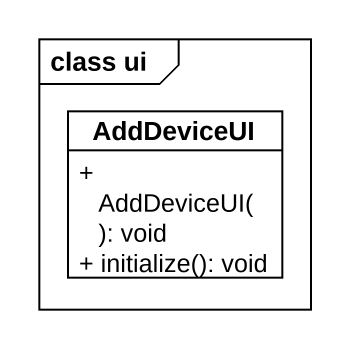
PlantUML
@startuml
mainframe class ui
hide circle
hide empty members
skinparam classAttributeIconSize 0
class AddDeviceUI {
  + AddDeviceUI(): void
  + initialize(): void
}
@enduml
